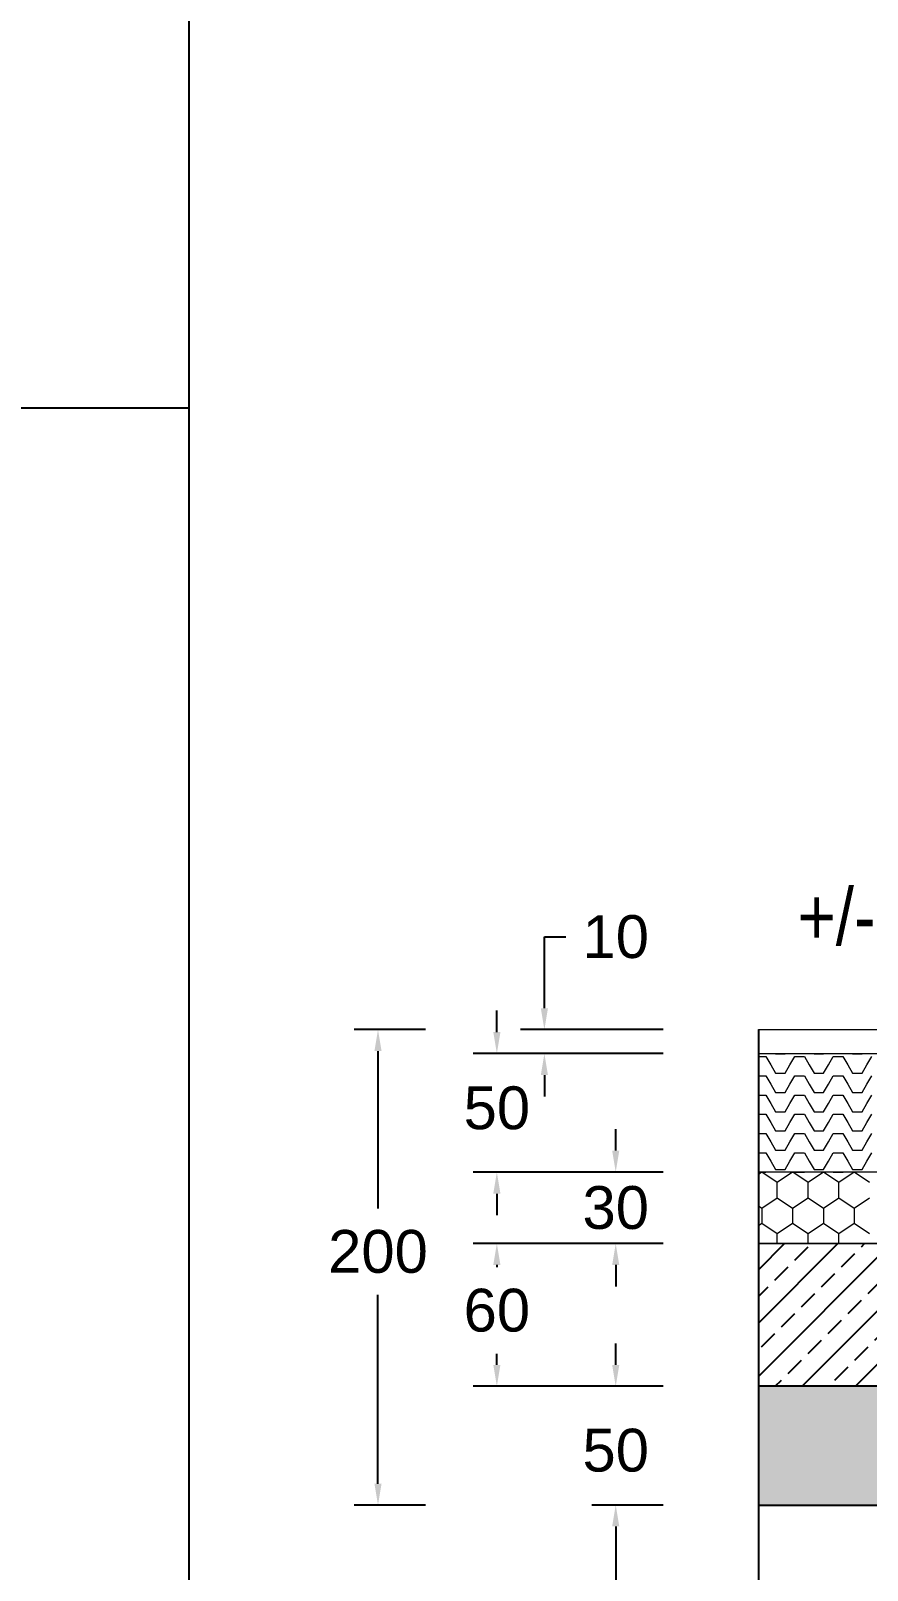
# Model space of a CAD drawing. Header units: millimetres. Extents: x 2622 to 2811, y 687 to 801.
# Drawn here: x 2732.89 to 2736.41, y 747.91 to 754.39 of the extents above; entities that cross this region are included whole.
import ezdxf

# ---------------------------------------------------------------- set-up
doc = ezdxf.new("R2010")
doc.units = ezdxf.units.MM
doc.linetypes.add('_SOLID', pattern=[5, 5, 0])
for name, color, linetype in [('SEMA2D', 7, 'Continuous'), ('SEMATEXT', 7, 'Continuous'), ('Sottile', 5, 'Continuous')]:
    doc.layers.add(name, color=color, linetype=linetype)
doc.styles.get("Standard").update_dxf_attribs({"font": 'arial.ttf'})
doc.dimstyles.get("Standard").update_dxf_attribs({"dimtxt": 0.18, "dimasz": 0.18, "dimexe": 0.18, "dimexo": 0.0625, "dimgap": 0.09, "dimtad": 0, "dimtih": 1, "dimtoh": 1, "dimdec": 4, "dimzin": 0, "dimdsep": 46, "dimtxsty": 'Standard', "dimcen": 0.09, "dimadec": 0, "dimazin": 0, "dimtfac": 1, "dimtdec": 4, "dimtofl": 0, "dimtmove": 0, "dimatfit": 3, "dimfxl": 1, "dimtolj": 1, "dimtzin": 0, "dimarcsym": 0})

# ---------------------------------------------------------------- blocks, each defined once
blk = doc.blocks.new('*D110')
at = {"layer": 'Defpoints', "color": 0, "transparency": 16777216}
for p in [(2735.9476, 748.1885), (2735.3476, 746.1885), (2735.9476, 746.1885)]:
    blk.add_point(p, dxfattribs=at)
at = {"layer": 'Sottile', "color": 0, "lineweight": -2, "transparency": 16777216}
for p, q in [((2735.5476, 748.1885), (2735.2476, 748.1885)), ((2735.3476, 748.0985), (2735.3476, 747.3685)), ((2735.3476, 746.2785), (2735.3476, 747.0085)), ((2735.5476, 746.1885), (2735.2476, 746.1885))]:
    blk.add_line(p, q, dxfattribs=at)
at = {"layer": 'Sottile', "color": 0, "transparency": 16777216}
for points in [[(2735.3326, 748.0985), (2735.3626, 748.0985), (2735.3476, 748.1885)], [(2735.3326, 746.2785), (2735.3626, 746.2785), (2735.3476, 746.1885)]]:
    blk.add_solid(points, dxfattribs=at)
at = {"layer": 'Sottile', "transparency": 16777216, "insert": (2735.3476, 747.1885), "char_height": 0.18, "attachment_point": 5}
blk.add_mtext('\\A1;PLATEA', dxfattribs=at)
blk = doc.blocks.new('*D111')
at = {"layer": 'Defpoints', "color": 0, "transparency": 16777216}
for p in [(2735.9476, 748.6885), (2735.3476, 748.1885), (2735.9476, 748.1885)]:
    blk.add_point(p, dxfattribs=at)
at = {"layer": 'Sottile', "color": 0, "lineweight": -2, "transparency": 16777216}
for p, q in [((2735.3476, 748.7785), (2735.3476, 748.8685)), ((2735.5476, 748.6885), (2735.2476, 748.6885)), ((2735.5476, 748.1885), (2735.2476, 748.1885)), ((2735.3476, 748.0985), (2735.3476, 748.0085))]:
    blk.add_line(p, q, dxfattribs=at)
at = {"layer": 'Sottile', "color": 0, "transparency": 16777216}
for points in [[(2735.3326, 748.7785), (2735.3626, 748.7785), (2735.3476, 748.6885)], [(2735.3326, 748.0985), (2735.3626, 748.0985), (2735.3476, 748.1885)]]:
    blk.add_solid(points, dxfattribs=at)
at = {"layer": 'Sottile', "transparency": 16777216, "insert": (2735.3476, 748.4183), "char_height": 0.18, "attachment_point": 5}
blk.add_mtext('\\A1;50', dxfattribs=at)
blk = doc.blocks.new('*D112')
at = {"layer": 'Defpoints', "color": 0, "transparency": 16777216}
for p in [(2735.9476, 749.2885), (2734.8476, 748.6885), (2735.9476, 748.6885)]:
    blk.add_point(p, dxfattribs=at)
at = {"layer": 'Sottile', "color": 0, "lineweight": -2, "transparency": 16777216}
for p, q in [((2735.5476, 749.2885), (2734.7476, 749.2885)), ((2734.8476, 749.1985), (2734.8476, 749.1891)), ((2734.8476, 748.7785), (2734.8476, 748.8253)), ((2735.5476, 748.6885), (2734.7476, 748.6885))]:
    blk.add_line(p, q, dxfattribs=at)
at = {"layer": 'Sottile', "color": 0, "transparency": 16777216}
for points in [[(2734.8326, 749.1985), (2734.8626, 749.1985), (2734.8476, 749.2885)], [(2734.8326, 748.7785), (2734.8626, 748.7785), (2734.8476, 748.6885)]]:
    blk.add_solid(points, dxfattribs=at)
at = {"layer": 'Sottile', "transparency": 16777216, "insert": (2734.8476, 749.0072), "char_height": 0.18, "attachment_point": 5}
blk.add_mtext('\\A1;60', dxfattribs=at)
blk = doc.blocks.new('*D113')
at = {"layer": 'Defpoints', "color": 0, "transparency": 16777216}
for p in [(2735.9476, 749.5895), (2735.3476, 749.2885), (2735.9476, 749.2885)]:
    blk.add_point(p, dxfattribs=at)
at = {"layer": 'Sottile', "color": 0, "lineweight": -2, "transparency": 16777216}
for p, q in [((2735.3476, 749.6795), (2735.3476, 749.7695)), ((2735.5476, 749.5895), (2735.2476, 749.5895)), ((2735.5476, 749.2885), (2735.2476, 749.2885)), ((2735.3476, 749.1985), (2735.3476, 749.1085))]:
    blk.add_line(p, q, dxfattribs=at)
at = {"layer": 'Sottile', "color": 0, "transparency": 16777216}
for points in [[(2735.3326, 749.6795), (2735.3626, 749.6795), (2735.3476, 749.5895)], [(2735.3326, 749.1985), (2735.3626, 749.1985), (2735.3476, 749.2885)]]:
    blk.add_solid(points, dxfattribs=at)
at = {"layer": 'Sottile', "transparency": 16777216, "insert": (2735.3476, 749.439), "char_height": 0.18, "attachment_point": 5}
blk.add_mtext('\\A1;30', dxfattribs=at)
blk = doc.blocks.new('*D114')
at = {"layer": 'Defpoints', "color": 0, "transparency": 16777216}
for p in [(2735.9476, 750.0885), (2734.8476, 749.5885), (2735.9476, 749.5885)]:
    blk.add_point(p, dxfattribs=at)
at = {"layer": 'Sottile', "color": 0, "lineweight": -2, "transparency": 16777216}
for p, q in [((2734.8476, 750.1785), (2734.8476, 750.2685)), ((2735.5476, 750.0885), (2734.7476, 750.0885)), ((2735.5476, 749.5885), (2734.7476, 749.5885)), ((2734.8476, 749.4985), (2734.8476, 749.4085))]:
    blk.add_line(p, q, dxfattribs=at)
at = {"layer": 'Sottile', "color": 0, "transparency": 16777216}
for points in [[(2734.8326, 750.1785), (2734.8626, 750.1785), (2734.8476, 750.0885)], [(2734.8326, 749.4985), (2734.8626, 749.4985), (2734.8476, 749.5885)]]:
    blk.add_solid(points, dxfattribs=at)
at = {"layer": 'Sottile', "transparency": 16777216, "insert": (2734.8476, 749.8584), "char_height": 0.18, "attachment_point": 5}
blk.add_mtext('\\A1;50', dxfattribs=at)
blk = doc.blocks.new('*D115')
at = {"layer": 'Defpoints', "color": 0, "transparency": 16777216}
for p in [(2735.9476, 750.1885), (2735.0475, 750.0876), (2735.9476, 750.0876)]:
    blk.add_point(p, dxfattribs=at)
at = {"layer": 'Sottile', "color": 0, "lineweight": -2, "transparency": 16777216}
for p, q in [((2735.0475, 750.2785), (2735.0475, 750.5787)), ((2735.0475, 750.5787), (2735.1375, 750.5787)), ((2735.5476, 750.1885), (2734.9475, 750.1885)), ((2735.5476, 750.0876), (2734.9475, 750.0876)), ((2735.0475, 749.9976), (2735.0475, 749.9076))]:
    blk.add_line(p, q, dxfattribs=at)
at = {"layer": 'Sottile', "color": 0, "transparency": 16777216}
for points in [[(2735.0325, 750.2785), (2735.0625, 750.2785), (2735.0475, 750.1885)], [(2735.0325, 749.9976), (2735.0625, 749.9976), (2735.0475, 750.0876)]]:
    blk.add_solid(points, dxfattribs=at)
at = {"layer": 'Sottile', "transparency": 16777216, "insert": (2735.3476, 750.5787), "char_height": 0.18, "attachment_point": 5}
blk.add_mtext('\\A1;10', dxfattribs=at)
blk = doc.blocks.new('*D116')
at = {"layer": 'Defpoints', "color": 0, "transparency": 16777216}
for p in [(2734.9476, 750.1885), (2734.3476, 748.1885), (2734.9476, 748.1885)]:
    blk.add_point(p, dxfattribs=at)
at = {"layer": 'Sottile', "color": 0, "lineweight": -2, "transparency": 16777216}
for p, q in [((2734.5476, 750.1885), (2734.2476, 750.1885)), ((2734.3476, 750.0985), (2734.3476, 749.4364)), ((2734.3476, 748.2785), (2734.3476, 749.0726)), ((2734.5476, 748.1885), (2734.2476, 748.1885))]:
    blk.add_line(p, q, dxfattribs=at)
at = {"layer": 'Sottile', "color": 0, "transparency": 16777216}
for points in [[(2734.3326, 750.0985), (2734.3626, 750.0985), (2734.3476, 750.1885)], [(2734.3326, 748.2785), (2734.3626, 748.2785), (2734.3476, 748.1885)]]:
    blk.add_solid(points, dxfattribs=at)
at = {"layer": 'Sottile', "transparency": 16777216, "insert": (2734.3476, 749.2545), "char_height": 0.18, "attachment_point": 5}
blk.add_mtext('\\A1;200', dxfattribs=at)

msp = doc.modelspace()

# ---------------------------------------------------------------- hatches: boundary and pattern name
h = msp.add_hatch()
h.set_pattern_fill('HONEY', color=252, scale=0.025)
h.set_pattern_definition([(0, (2743.564894, 748.558436), (0.1190625, 0.06874077), [0.079375, -0.15875]), (120, (2743.564894, 748.558436), (-0.1190625, 0.06874077), [0.079375, -0.15875]), (60, (2743.564894, 748.558436), (3e-10, 0.13748153), [-0.15875, 0.079375])])
h.paths.add_polyline_path([(2743.7976, 750.6885), (2743.2976, 750.6885), (2743.2976, 748.6885), (2742.9976, 748.6885), (2742.9976, 748.1885), (2743.7976, 748.1885)])
h.paths.add_polyline_path([(2735.9476, 748.6885), (2735.9476, 748.1885), (2742.9976, 748.1885), (2742.9976, 748.6885)])
h = msp.add_hatch()
h.set_pattern_fill('ANSI33', color=253, scale=0.025)
h.set_pattern_definition([(45, (-64.81316, -94.56002), (-0.1122532015, 0.1122532015), []), (45, (-64.7009, -94.56002), (-0.1122532015, 0.1122532015), [0.079375, -0.0396875])])
h.paths.add_polyline_path([(2735.9476, 749.2885), (2735.9476, 748.6885), (2743.1476, 748.6885), (2743.1476, 749.2885)])

# ---------------------------------------------------------------- linework, layer by layer
for points in [[(2735.9476, 750.1885), (2735.9476, 748.1885)], [(2742.9976, 748.6885), (2742.9976, 748.6885), (2735.9476, 748.6885)], [(2735.9476, 748.1885), (2742.9976, 748.1885)], [(2735.9476, 748.1885), (2735.9476, 746.1885), (2749.9976, 746.1885), (2749.9976, 748.1885)], [(2735.9476, 748.1885), (2743.7976, 748.1885)]]:
    msp.add_lwpolyline(points)
at = {"layer": 'SEMA2D', "color": 253, "linetype": '_SOLID', "lineweight": 9}
for p, q in [((2735.9476, 750.1885), (2742.9976, 750.1885)), ((2735.9476, 750.0885), (2743.1476, 750.0885)), ((2735.9476, 750.0755), (2735.9791, 750.0755)), ((2735.9791, 750.0755), (2735.9993, 750.0404)), ((2736.0183, 750.0885), (2736.0196, 750.0863)), ((2736.0196, 750.0863), (2736.0601, 750.0863)), ((2736.0601, 750.0863), (2736.0614, 750.0885)), ((2736.0803, 750.0404), (2736.1006, 750.0755)), ((2736.1006, 750.0755), (2736.1411, 750.0755)), ((2736.1411, 750.0755), (2736.1613, 750.0404)), ((2736.1803, 750.0885), (2736.1816, 750.0863)), ((2736.1816, 750.0863), (2736.2221, 750.0863)), ((2736.2221, 750.0863), (2736.2234, 750.0885)), ((2736.2423, 750.0404), (2736.2626, 750.0755)), ((2736.2626, 750.0755), (2736.3031, 750.0755)), ((2736.3031, 750.0755), (2736.3233, 750.0404)), ((2736.3423, 750.0885), (2736.3436, 750.0863)), ((2736.3436, 750.0863), (2736.3841, 750.0863)), ((2736.3841, 750.0863), (2736.3854, 750.0885)), ((2736.4043, 750.0404), (2736.4246, 750.0755)), ((2735.9993, 750.0404), (2736.0196, 750.0053)), ((2736.0196, 750.0053), (2736.0601, 750.0053)), ((2736.0601, 750.0053), (2736.0803, 750.0404)), ((2736.1613, 750.0404), (2736.1816, 750.0053)), ((2736.1816, 750.0053), (2736.2221, 750.0053)), ((2736.2221, 750.0053), (2736.2423, 750.0404)), ((2736.3233, 750.0404), (2736.3436, 750.0053)), ((2736.3436, 750.0053), (2736.3841, 750.0053)), ((2736.3841, 750.0053), (2736.4043, 750.0404)), ((2735.9476, 749.9945), (2735.9791, 749.9945)), ((2735.9791, 749.9945), (2735.9993, 749.9594)), ((2735.9993, 749.9594), (2736.0196, 749.9243)), ((2736.0601, 749.9243), (2736.0803, 749.9594)), ((2736.0803, 749.9594), (2736.1006, 749.9945)), ((2736.1006, 749.9945), (2736.1411, 749.9945)), ((2736.1411, 749.9945), (2736.1613, 749.9594)), ((2736.1613, 749.9594), (2736.1816, 749.9243)), ((2736.2221, 749.9243), (2736.2423, 749.9594)), ((2736.2423, 749.9594), (2736.2626, 749.9945)), ((2736.2626, 749.9945), (2736.3031, 749.9945)), ((2736.3031, 749.9945), (2736.3233, 749.9594)), ((2736.3233, 749.9594), (2736.3436, 749.9243)), ((2736.3841, 749.9243), (2736.4043, 749.9594)), ((2736.4043, 749.9594), (2736.4246, 749.9945)), ((2735.9476, 749.9135), (2735.9791, 749.9135)), ((2735.9791, 749.9135), (2735.9993, 749.8784)), ((2735.9993, 749.8784), (2736.0196, 749.8433)), ((2736.0196, 749.9243), (2736.0601, 749.9243)), ((2736.0601, 749.8433), (2736.0803, 749.8784)), ((2736.0803, 749.8784), (2736.1006, 749.9135)), ((2736.1006, 749.9135), (2736.1411, 749.9135)), ((2736.1411, 749.9135), (2736.1613, 749.8784)), ((2736.1613, 749.8784), (2736.1816, 749.8433)), ((2736.1816, 749.9243), (2736.2221, 749.9243)), ((2736.2221, 749.8433), (2736.2423, 749.8784)), ((2736.2423, 749.8784), (2736.2626, 749.9135)), ((2736.2626, 749.9135), (2736.3031, 749.9135)), ((2736.3031, 749.9135), (2736.3233, 749.8784)), ((2736.3233, 749.8784), (2736.3436, 749.8433)), ((2736.3436, 749.9243), (2736.3841, 749.9243)), ((2736.3841, 749.8433), (2736.4043, 749.8784)), ((2736.4043, 749.8784), (2736.4246, 749.9135)), ((2735.9476, 749.8325), (2735.9791, 749.8325)), ((2735.9791, 749.8325), (2735.9993, 749.7974)), ((2736.0196, 749.8433), (2736.0601, 749.8433)), ((2736.0803, 749.7974), (2736.1006, 749.8325)), ((2736.1006, 749.8325), (2736.1411, 749.8325)), ((2736.1411, 749.8325), (2736.1613, 749.7974)), ((2736.1816, 749.8433), (2736.2221, 749.8433)), ((2736.2423, 749.7974), (2736.2626, 749.8325)), ((2736.2626, 749.8325), (2736.3031, 749.8325)), ((2736.3031, 749.8325), (2736.3233, 749.7974)), ((2736.3436, 749.8433), (2736.3841, 749.8433)), ((2736.4043, 749.7974), (2736.4246, 749.8325)), ((2735.9476, 749.7515), (2735.9791, 749.7515)), ((2735.9791, 749.7515), (2735.9993, 749.7164)), ((2735.9993, 749.7974), (2736.0196, 749.7623)), ((2736.0196, 749.7623), (2736.0601, 749.7623)), ((2736.0601, 749.7623), (2736.0803, 749.7974)), ((2736.0803, 749.7164), (2736.1006, 749.7515)), ((2736.1006, 749.7515), (2736.1411, 749.7515)), ((2736.1411, 749.7515), (2736.1613, 749.7164)), ((2736.1613, 749.7974), (2736.1816, 749.7623)), ((2736.1816, 749.7623), (2736.2221, 749.7623)), ((2736.2221, 749.7623), (2736.2423, 749.7974)), ((2736.2423, 749.7164), (2736.2626, 749.7515)), ((2736.2626, 749.7515), (2736.3031, 749.7515)), ((2736.3031, 749.7515), (2736.3233, 749.7164)), ((2736.3233, 749.7974), (2736.3436, 749.7623)), ((2736.3436, 749.7623), (2736.3841, 749.7623)), ((2736.3841, 749.7623), (2736.4043, 749.7974)), ((2736.4043, 749.7164), (2736.4246, 749.7515)), ((2735.9993, 749.7164), (2736.0196, 749.6813)), ((2736.0196, 749.6813), (2736.0601, 749.6813)), ((2736.0601, 749.6813), (2736.0803, 749.7164)), ((2736.1613, 749.7164), (2736.1816, 749.6813)), ((2736.1816, 749.6813), (2736.2221, 749.6813)), ((2736.2221, 749.6813), (2736.2423, 749.7164)), ((2736.3233, 749.7164), (2736.3436, 749.6813)), ((2736.3436, 749.6813), (2736.3841, 749.6813)), ((2736.3841, 749.6813), (2736.4043, 749.7164)), ((2735.9476, 749.6705), (2735.9791, 749.6705)), ((2735.9791, 749.6705), (2735.9993, 749.6354)), ((2735.9993, 749.6354), (2736.0196, 749.6003)), ((2736.0601, 749.6003), (2736.0803, 749.6354)), ((2736.0803, 749.6354), (2736.1006, 749.6705)), ((2736.1006, 749.6705), (2736.1411, 749.6705)), ((2736.1411, 749.6705), (2736.1613, 749.6354)), ((2736.1613, 749.6354), (2736.1816, 749.6003)), ((2736.2221, 749.6003), (2736.2423, 749.6354)), ((2736.2423, 749.6354), (2736.2626, 749.6705)), ((2736.2626, 749.6705), (2736.3031, 749.6705)), ((2736.3031, 749.6705), (2736.3233, 749.6354)), ((2736.3233, 749.6354), (2736.3436, 749.6003)), ((2736.3841, 749.6003), (2736.4043, 749.6354)), ((2736.4043, 749.6354), (2736.4246, 749.6705)), ((2735.9476, 749.5895), (2735.9791, 749.5895)), ((2735.9791, 749.5895), (2735.9796, 749.5885)), ((2736.0196, 749.6003), (2736.0601, 749.6003)), ((2736.1, 749.5885), (2736.1006, 749.5895)), ((2736.1006, 749.5895), (2736.1411, 749.5895)), ((2736.1411, 749.5895), (2736.1416, 749.5885)), ((2736.1816, 749.6003), (2736.2221, 749.6003)), ((2736.262, 749.5885), (2736.2626, 749.5895)), ((2736.2626, 749.5895), (2736.3031, 749.5895)), ((2736.3031, 749.5895), (2736.3036, 749.5885)), ((2736.3436, 749.6003), (2736.3841, 749.6003)), ((2735.9476, 749.2885), (2742.9976, 749.2885))]:
    msp.add_line(p, q, dxfattribs=at)
at = {"layer": 'SEMA2D', "color": 7, "linetype": '_SOLID', "lineweight": 9}
for p, q in [((2735.9476, 749.5885), (2735.9476, 750.0885)), ((2735.9476, 750.0885), (2743.1476, 750.0885)), ((2735.9476, 749.5885), (2735.9476, 750.0885)), ((2735.9476, 750.0885), (2743.1476, 750.0885)), ((2736.7476, 749.5885), (2735.9476, 749.5885)), ((2735.9476, 749.5885), (2735.9476, 749.2885)), ((2736.7476, 749.5885), (2735.9476, 749.5885)), ((2735.9476, 749.5885), (2735.9476, 749.2885)), ((2736.6476, 749.5885), (2735.9476, 749.5885)), ((2736.6476, 749.5885), (2735.9476, 749.5885)), ((2742.9976, 749.2885), (2735.9476, 749.2885)), ((2742.9976, 749.2885), (2735.9476, 749.2885)), ((2735.9476, 749.2885), (2742.9976, 749.2885)), ((2735.9476, 749.2885), (2743.1476, 749.2885))]:
    msp.add_line(p, q, dxfattribs=at)
at = {"layer": 'SEMA2D', "color": 150, "linetype": '_SOLID', "lineweight": 9}
for p, q in [((2735.9619, 749.5885), (2735.9476, 749.579)), ((2736.0269, 749.5455), (2735.9623, 749.5885)), ((2736.0915, 749.5885), (2736.0269, 749.5455)), ((2736.1565, 749.5455), (2736.0919, 749.5885)), ((2736.2211, 749.5885), (2736.1565, 749.5455)), ((2736.2861, 749.5455), (2736.2215, 749.5885)), ((2736.3507, 749.5885), (2736.2861, 749.5455)), ((2736.4157, 749.5455), (2736.3511, 749.5885)), ((2736.0269, 749.4807), (2736.0269, 749.5455)), ((2736.1565, 749.4807), (2736.1565, 749.5455)), ((2736.2861, 749.4807), (2736.2861, 749.5455)), ((2735.9476, 749.4471), (2735.9621, 749.4375)), ((2735.9621, 749.4375), (2736.0269, 749.4807)), ((2735.9621, 749.4375), (2735.9621, 749.3727)), ((2736.0269, 749.4807), (2736.0917, 749.4375)), ((2736.0917, 749.4375), (2736.1565, 749.4807)), ((2736.0917, 749.4375), (2736.0917, 749.3727)), ((2736.1565, 749.4807), (2736.2213, 749.4375)), ((2736.2213, 749.4375), (2736.2861, 749.4807)), ((2736.2213, 749.4375), (2736.2213, 749.3727)), ((2736.2861, 749.4807), (2736.3509, 749.4375)), ((2736.3509, 749.4375), (2736.4157, 749.4807)), ((2736.3509, 749.4375), (2736.3509, 749.3727)), ((2735.9621, 749.3727), (2735.9476, 749.363)), ((2736.0269, 749.3295), (2735.9621, 749.3727)), ((2736.0917, 749.3727), (2736.0269, 749.3295)), ((2736.1565, 749.3295), (2736.0917, 749.3727)), ((2736.2213, 749.3727), (2736.1565, 749.3295)), ((2736.2861, 749.3295), (2736.2213, 749.3727)), ((2736.3509, 749.3727), (2736.2861, 749.3295)), ((2736.4157, 749.3295), (2736.3509, 749.3727)), ((2736.0269, 749.2885), (2736.0269, 749.3295)), ((2736.1565, 749.2885), (2736.1565, 749.3295)), ((2736.2861, 749.2885), (2736.2861, 749.3295))]:
    msp.add_line(p, q, dxfattribs=at)
at = {"layer": 'Sottile'}
for p, q in [((2733.5538, 742.2106), (2733.5538, 766.8329)), ((2715.8385, 752.8036), (2733.5538, 752.8036))]:
    msp.add_line(p, q, dxfattribs=at)

# ---------------------------------------------------------------- texts
at = {"layer": 'SEMATEXT', "color": 7, "insert": (2736.1126, 750.4784), "char_height": 0.24, "attachment_point": 7}
msp.add_mtext('{\\fArial Narrow|b0|i0|c0|p34;+/- 0.00 Q.P.F.}', dxfattribs=at)

# ---------------------------------------------------------------- dimensions: what is measured, and where the dimension line sits
at = {"layer": 'Sottile'}
for base, p1, p2, picture, middle in [((2735.0475, 750.0876), (2735.9476, 750.1885), (2735.9476, 750.0876), '*D115', (2735.3476, 750.5787)), ((2734.8476, 749.5885), (2735.9476, 750.0885), (2735.9476, 749.5885), '*D114', (2734.8476, 749.8584)), ((2734.3476, 748.1885), (2734.9476, 750.1885), (2734.9476, 748.1885), '*D116', (2734.3476, 749.2545)), ((2735.3476, 749.2885), (2735.9476, 749.5895), (2735.9476, 749.2885), '*D113', (2735.3476, 749.439)), ((2734.8476, 748.6885), (2735.9476, 749.2885), (2735.9476, 748.6885), '*D112', (2734.8476, 749.0072)), ((2735.3476, 748.1885), (2735.9476, 748.6885), (2735.9476, 748.1885), '*D111', (2735.3476, 748.4183))]:
    dim = msp.add_linear_dim(base=base, p1=p1, p2=p2, angle=270, dimstyle='Standard', override={"dimasz": 0.09, "dimexe": 0.1, "dimexo": 0.4, "dimdec": 0, "dimlfac": 100, "dimclrt": 256}, dxfattribs=at)
    dim.commit()
    dim.dimension.update_dxf_attribs({"geometry": picture, "text_midpoint": middle, "dimtype": 160})
dim = msp.add_linear_dim(base=(2735.3476, 746.1885), p1=(2735.9476, 748.1885), p2=(2735.9476, 746.1885), angle=270, text='PLATEA', dimstyle='Standard', override={"dimasz": 0.09, "dimexe": 0.1, "dimexo": 0.4, "dimdec": 0, "dimlfac": 100, "dimclrt": 256}, dxfattribs=at)
dim.commit()
dim.dimension.update_dxf_attribs({"geometry": '*D110', "text_midpoint": (2735.3476, 747.1885), "dimtype": 160})

doc.saveas('drawing.dxf')
